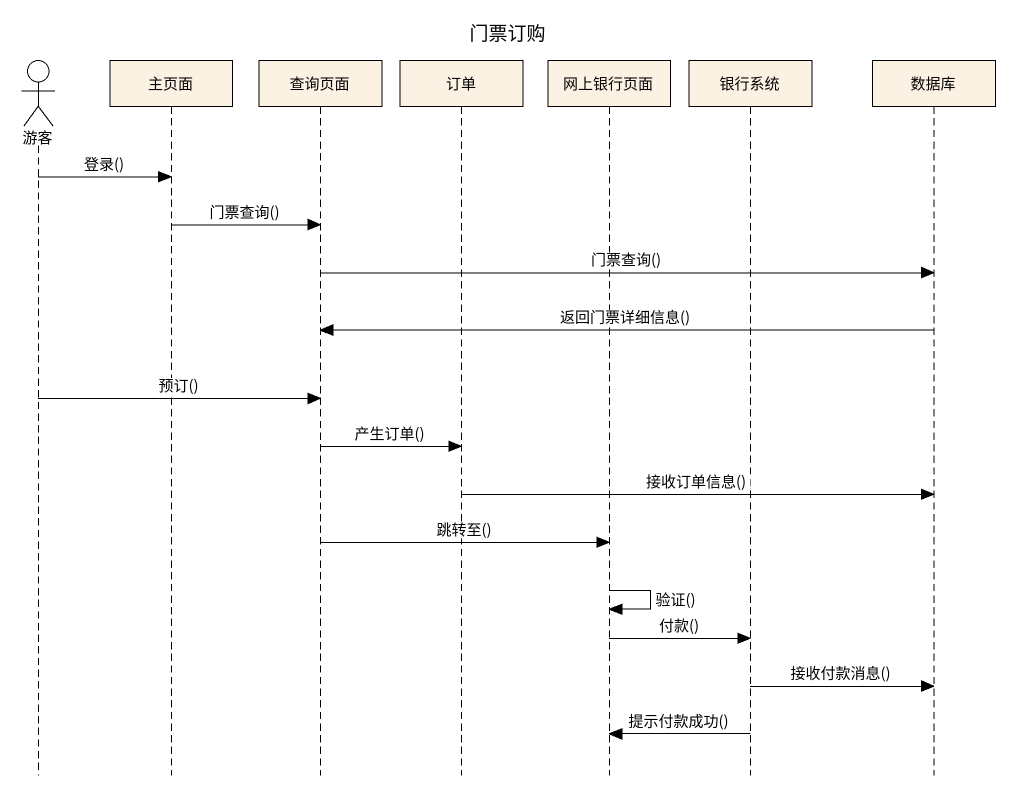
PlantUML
@startuml
title 门票订购
hide footbox
actor 游客
participant 主页面
participant 查询页面
participant 订单
participant 网上银行页面
participant 银行系统
participant 数据库

游客 -> 主页面 : 登录()
主页面 -> 查询页面 : 门票查询()
查询页面 -> 数据库 : 门票查询()
数据库 -> 查询页面 : 返回门票详细信息()
游客 -> 查询页面 : 预订()
查询页面 -> 订单 : 产生订单()
订单 -> 数据库 : 接收订单信息()
查询页面 -> 网上银行页面 : 跳转至()
网上银行页面 -> 网上银行页面 : 验证()
网上银行页面 -> 银行系统 : 付款()
银行系统 -> 数据库 : 接收付款消息()
银行系统 -> 网上银行页面 : 提示付款成功()
@enduml
